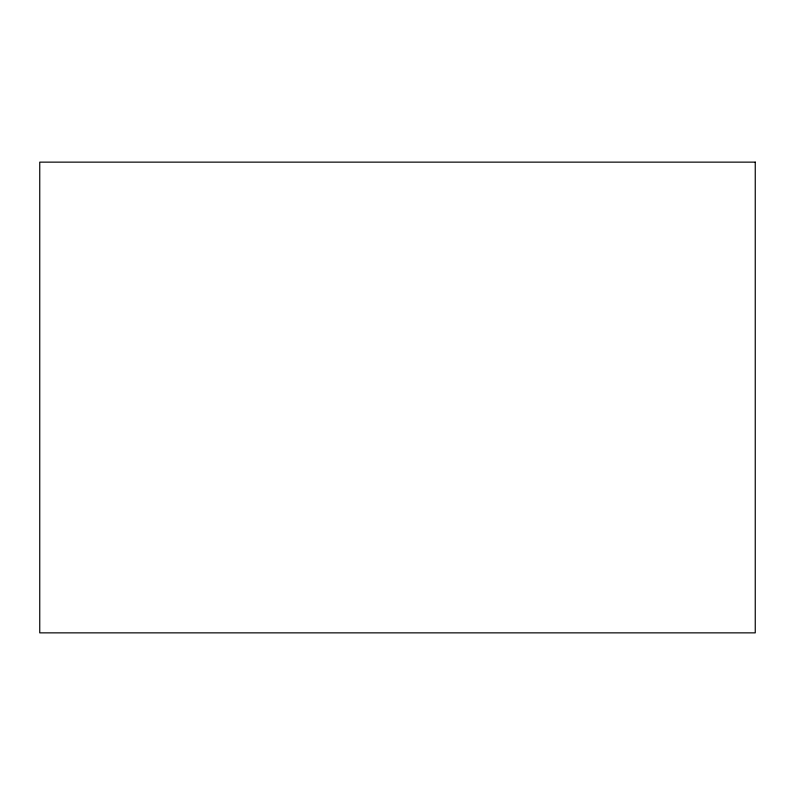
<?xml version="1.0" encoding="UTF-8"?>
<svg xmlns="http://www.w3.org/2000/svg" width="795" height="795" viewBox="0 0 795 795"><rect width="100%" height="100%" fill="white"/><g stroke="black" fill="none" stroke-linecap="round" stroke-linejoin="round"><path stroke-width="1.19" d="M755.25 162.14L39.75 162.14L39.75 632.86L755.25 632.86L755.25 162.14"/></g></svg>
